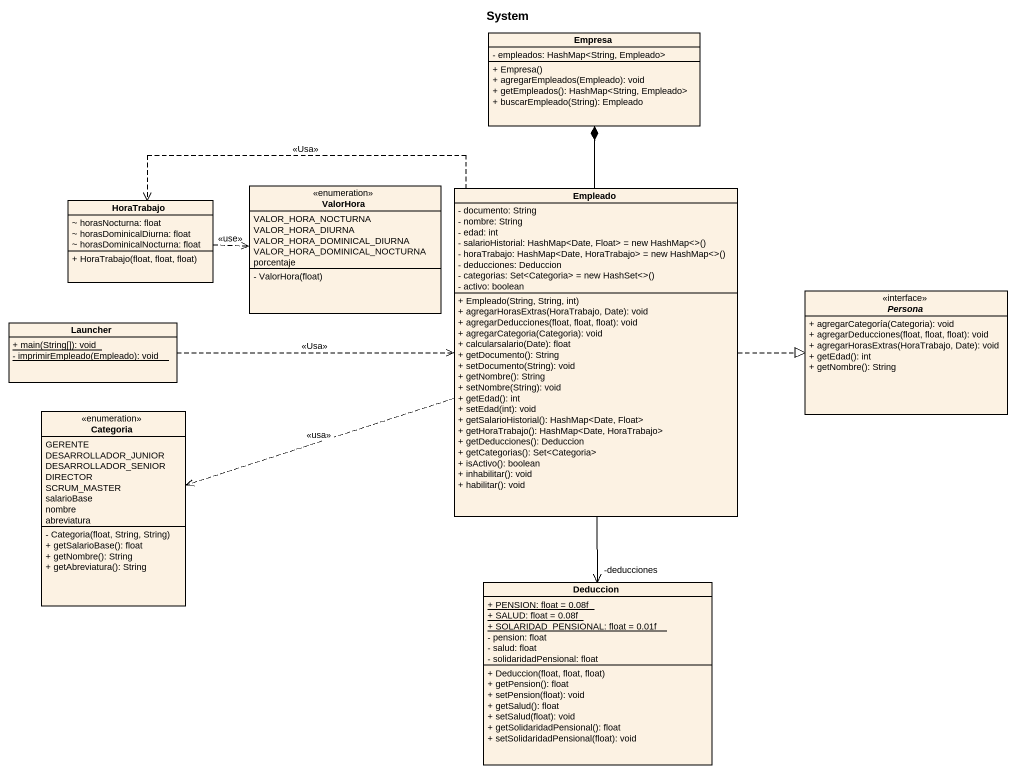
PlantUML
@startuml
title System
hide circle
hide empty members
skinparam classAttributeIconSize 0
class Empresa {
  - empleados: HashMap<String, Empleado>
  + Empresa()
  + agregarEmpleados(Empleado): void
  + getEmpleados(): HashMap<String, Empleado>
  + buscarEmpleado(String): Empleado
}
class HoraTrabajo {
  ~ horasNocturna: float
  ~ horasDominicalDiurna: float
  ~ horasDominicalNocturna: float
  + HoraTrabajo(float, float, float)
}
enum ValorHora {
  VALOR_HORA_NOCTURNA
  VALOR_HORA_DIURNA
  VALOR_HORA_DOMINICAL_DIURNA
  VALOR_HORA_DOMINICAL_NOCTURNA
  porcentaje
  - ValorHora(float)
}
class Empleado {
  - documento: String
  - nombre: String
  - edad: int
  {field} - salarioHistorial: HashMap<Date, Float> = new HashMap<>()
  {field} - horaTrabajo: HashMap<Date, HoraTrabajo> = new HashMap<>()
  - deducciones: Deduccion
  {field} - categorias: Set<Categoria> = new HashSet<>()
  - activo: boolean
  + Empleado(String, String, int)
  + agregarHorasExtras(HoraTrabajo, Date): void
  + agregarDeducciones(float, float, float): void
  + agregarCategoria(Categoria): void
  + calcularsalario(Date): float
  + getDocumento(): String
  + setDocumento(String): void
  + getNombre(): String
  + setNombre(String): void
  + getEdad(): int
  + setEdad(int): void
  + getSalarioHistorial(): HashMap<Date, Float>
  + getHoraTrabajo(): HashMap<Date, HoraTrabajo>
  + getDeducciones(): Deduccion
  + getCategorias(): Set<Categoria>
  + isActivo(): boolean
  + inhabilitar(): void
  + habilitar(): void
}
interface Persona {
  + agregarCategoría(Categoria): void
  + agregarDeducciones(float, float, float): void
  + agregarHorasExtras(HoraTrabajo, Date): void
  + getEdad(): int
  + getNombre(): String
}
class Launcher {
  {static} + main(String[]): void
  {static} - imprimirEmpleado(Empleado): void
}
enum Categoria {
  GERENTE
  DESARROLLADOR_JUNIOR
  DESARROLLADOR_SENIOR
  DIRECTOR
  SCRUM_MASTER
  salarioBase
  nombre
  abreviatura
  - Categoria(float, String, String)
  + getSalarioBase(): float
  + getNombre(): String
  + getAbreviatura(): String
}
class Deduccion {
  {static} + PENSION: float = 0.08f
  {static} + SALUD: float = 0.08f
  {static} + SOLARIDAD_PENSIONAL: float = 0.01f
  - pension: float
  - salud: float
  - solidaridadPensional: float
  + Deduccion(float, float, float)
  + getPension(): float
  + setPension(float): void
  + getSalud(): float
  + setSalud(float): void
  + getSolidaridadPensional(): float
  + setSolidaridadPensional(float): void
}
HoraTrabajo .right.> ValorHora : <<use>>
Empleado -up-* Empresa
Empleado .left.> HoraTrabajo : <<Usa>>
Empleado .right.|> Persona
Empleado .left.> Categoria : <<usa>>
Empleado --> "-deducciones" Deduccion
Launcher .right.> Empleado : <<Usa>>
@enduml
